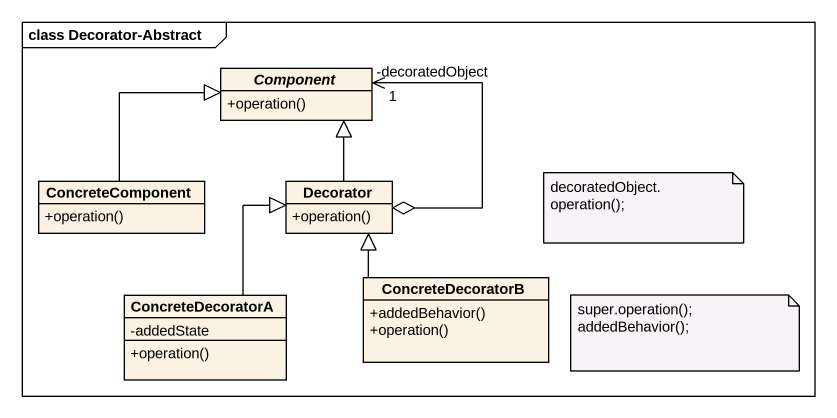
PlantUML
@startuml
mainframe class Decorator-Abstract
hide circle
hide empty members
skinparam classAttributeIconSize 0
abstract class "Component" as Component_ {
  +operation()
}
class ConcreteComponent {
  +operation()
}
class Decorator {
  +operation()
}
class ConcreteDecoratorA {
  -addedState
  +operation()
}
class ConcreteDecoratorB {
  +addedBehavior()
  +operation()
}
ConcreteComponent -up-|> Component_
Decorator o-up-> "-decoratedObject\n1" Component_
Decorator -up-|> Component_
ConcreteDecoratorA -up-|> Decorator
ConcreteDecoratorB -up-|> Decorator
note as N1
  decoratedObject.operation();
end note
note as N2
  super.operation();
  addedBehavior();
end note
@enduml
